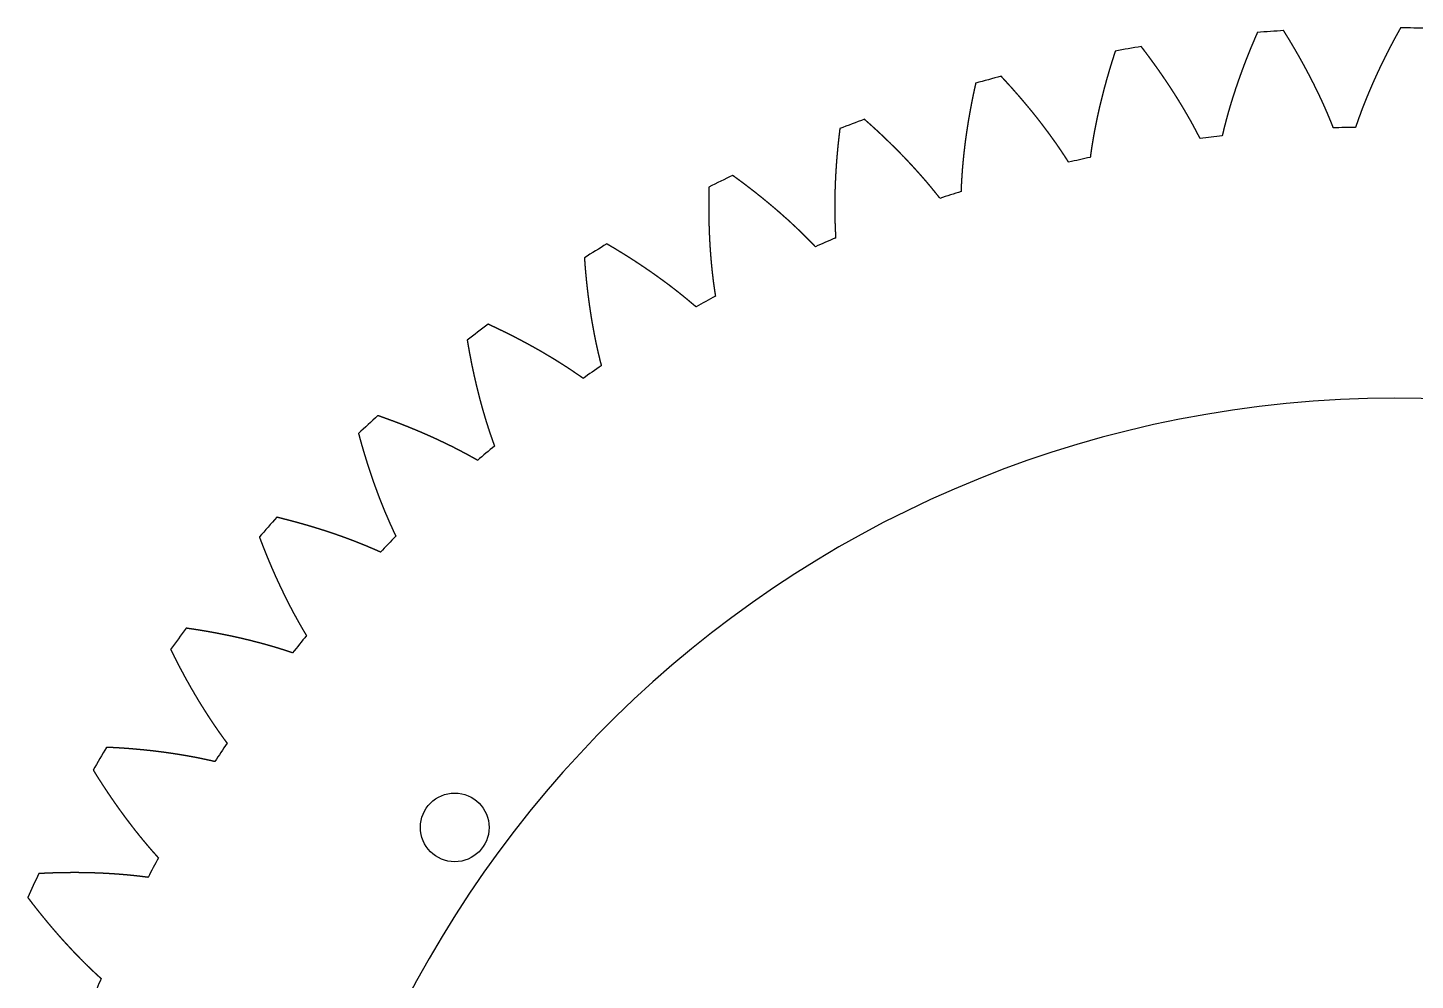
# Model space of a CAD drawing. Header units: millimetres. Extents: x 152 to 351, y -137 to 85.
# Drawn here: x 157.7 to 220.4, y -60.6 to -17.6 of the extents above; entities that cross this region are included whole.
import ezdxf

# ---------------------------------------------------------------- set-up
doc = ezdxf.new("R2010")
doc.units = ezdxf.units.MM
doc.header["$MEASUREMENT"] = 0

msp = doc.modelspace()

# ---------------------------------------------------------------- linework, layer by layer
msp.add_circle((176.989, -53.705), 1.55)
for centre, radius, start, end in [((218.703, -84.564), 67, 93.6454, 94.66229), ((218.703, -84.564), 67, 88.10694, 89.12383), ((218.703, -84.564), 67, 99.18386, 100.20075), ((218.703, -84.564), 67, 104.72233, 105.73921), ((218.703, -84.564), 67, 110.26079, 111.27768), ((218.703, -84.564), 62.5, 96.46467, 97.38148), ((218.703, -84.564), 62.5, 90.92621, 91.84302), ((218.703, -84.564), 62.5, 102.00313, 102.91995), ((218.703, -84.564), 67, 115.79925, 116.81614), ((218.703, -84.564), 62.5, 107.54159, 108.45841), ((218.703, -84.564), 67, 121.33771, 122.3546), ((218.703, -84.564), 62.5, 113.08006, 113.99687), ((218.703, -84.564), 62.5, 118.61852, 119.53533), ((218.703, -84.564), 67, 126.87617, 127.89306), ((218.703, -84.564), 62.5, 124.15698, 125.07379), ((219.462, -84.564), 50.25, 8.40954, 180), ((218.703, -84.564), 67, 132.41463, 133.43152), ((218.703, -84.564), 62.5, 129.69544, 130.61225), ((218.703, -84.564), 67, 137.95309, 138.96998), ((218.703, -84.564), 62.5, 135.2339, 136.15072), ((218.703, -84.564), 67, 143.49156, 144.50844), ((218.703, -84.564), 62.5, 140.77236, 141.68918), ((218.703, -84.564), 67, 149.03002, 150.04691), ((218.703, -84.564), 62.5, 146.31082, 147.22764), ((218.703, -84.564), 62.5, 151.84929, 152.7661), ((218.703, -84.564), 67, 154.56848, 155.58537), ((218.703, -84.564), 62.5, 157.38775, 158.30456)]:
    msp.add_arc(centre, radius, start, end)
for points in [[(213.257, -17.785), (213.248, -17.806), (213.23, -17.847), (213.203, -17.909), (213.167, -17.991), (213.123, -18.094), (213.079, -18.197), (213.035, -18.3), (212.992, -18.403), (212.95, -18.507), (212.907, -18.61), (212.865, -18.713), (212.824, -18.817), (212.783, -18.92), (212.743, -19.023), (212.703, -19.127), (212.663, -19.231), (212.624, -19.334), (212.585, -19.438), (212.547, -19.542), (212.509, -19.645), (212.471, -19.749), (212.434, -19.853), (212.398, -19.957), (212.362, -20.061), (212.326, -20.165), (212.291, -20.269), (212.256, -20.373), (212.222, -20.477), (212.188, -20.581), (212.155, -20.685), (212.122, -20.79), (212.09, -20.894), (212.058, -20.998), (212.026, -21.103), (211.996, -21.207), (211.965, -21.311), (211.935, -21.416), (211.906, -21.52), (211.877, -21.625), (211.849, -21.729), (211.821, -21.834), (211.794, -21.938), (211.767, -22.043), (211.741, -22.147), (211.715, -22.252), (211.695, -22.335), (211.681, -22.398), (211.671, -22.44), (211.666, -22.461)], [(216.693, -22.096), (216.685, -22.076), (216.669, -22.036), (216.645, -21.976), (216.613, -21.896), (216.573, -21.796), (216.532, -21.697), (216.49, -21.597), (216.448, -21.497), (216.406, -21.398), (216.363, -21.299), (216.319, -21.2), (216.275, -21.101), (216.23, -21.002), (216.185, -20.903), (216.14, -20.804), (216.094, -20.705), (216.047, -20.607), (216, -20.508), (215.952, -20.41), (215.904, -20.311), (215.856, -20.213), (215.807, -20.115), (215.758, -20.017), (215.708, -19.919), (215.658, -19.822), (215.607, -19.724), (215.556, -19.626), (215.504, -19.529), (215.452, -19.432), (215.4, -19.334), (215.347, -19.237), (215.293, -19.14), (215.239, -19.043), (215.185, -18.947), (215.131, -18.85), (215.076, -18.753), (215.02, -18.657), (214.964, -18.561), (214.908, -18.465), (214.851, -18.368), (214.794, -18.272), (214.737, -18.177), (214.679, -18.081), (214.62, -17.985), (214.562, -17.89), (214.514, -17.813), (214.479, -17.756), (214.455, -17.718), (214.443, -17.699)], [(219.727, -17.571), (219.716, -17.591), (219.694, -17.63), (219.661, -17.689), (219.618, -17.768), (219.564, -17.866), (219.51, -17.964), (219.457, -18.063), (219.404, -18.161), (219.352, -18.26), (219.3, -18.358), (219.248, -18.457), (219.197, -18.556), (219.146, -18.655), (219.096, -18.754), (219.046, -18.853), (218.997, -18.953), (218.948, -19.052), (218.899, -19.151), (218.851, -19.251), (218.803, -19.351), (218.756, -19.45), (218.709, -19.55), (218.663, -19.65), (218.617, -19.75), (218.571, -19.85), (218.526, -19.95), (218.481, -20.051), (218.437, -20.151), (218.394, -20.251), (218.35, -20.352), (218.308, -20.452), (218.266, -20.553), (218.224, -20.654), (218.182, -20.754), (218.142, -20.855), (218.101, -20.956), (218.062, -21.057), (218.022, -21.158), (217.984, -21.26), (217.945, -21.361), (217.908, -21.462), (217.87, -21.564), (217.834, -21.665), (217.798, -21.767), (217.762, -21.868), (217.734, -21.95), (217.713, -22.011), (217.699, -22.051), (217.692, -22.072)], [(206.837, -18.623), (206.83, -18.644), (206.816, -18.687), (206.795, -18.751), (206.768, -18.836), (206.733, -18.943), (206.7, -19.05), (206.666, -19.157), (206.633, -19.263), (206.601, -19.37), (206.569, -19.477), (206.537, -19.584), (206.506, -19.691), (206.475, -19.798), (206.445, -19.905), (206.415, -20.012), (206.386, -20.119), (206.356, -20.225), (206.328, -20.332), (206.3, -20.439), (206.272, -20.546), (206.245, -20.653), (206.218, -20.76), (206.192, -20.867), (206.166, -20.974), (206.14, -21.081), (206.115, -21.188), (206.091, -21.295), (206.067, -21.402), (206.043, -21.509), (206.02, -21.616), (205.998, -21.723), (205.976, -21.829), (205.954, -21.936), (205.933, -22.043), (205.912, -22.15), (205.892, -22.257), (205.872, -22.364), (205.853, -22.47), (205.835, -22.577), (205.817, -22.684), (205.799, -22.791), (205.782, -22.897), (205.765, -23.004), (205.749, -23.11), (205.734, -23.217), (205.722, -23.302), (205.713, -23.366), (205.708, -23.409), (205.705, -23.43)], [(210.673, -22.582), (210.663, -22.562), (210.644, -22.524), (210.614, -22.467), (210.575, -22.39), (210.525, -22.295), (210.475, -22.2), (210.424, -22.104), (210.372, -22.009), (210.32, -21.915), (210.268, -21.82), (210.215, -21.725), (210.161, -21.631), (210.107, -21.537), (210.053, -21.443), (209.998, -21.349), (209.943, -21.255), (209.887, -21.161), (209.83, -21.068), (209.774, -20.975), (209.716, -20.881), (209.659, -20.788), (209.6, -20.696), (209.542, -20.603), (209.483, -20.51), (209.423, -20.418), (209.363, -20.325), (209.303, -20.233), (209.242, -20.141), (209.181, -20.049), (209.119, -19.958), (209.057, -19.866), (208.995, -19.775), (208.932, -19.684), (208.869, -19.593), (208.805, -19.502), (208.741, -19.411), (208.676, -19.32), (208.611, -19.23), (208.546, -19.139), (208.48, -19.049), (208.414, -18.959), (208.348, -18.869), (208.281, -18.78), (208.214, -18.69), (208.146, -18.601), (208.092, -18.529), (208.051, -18.476), (208.023, -18.44), (208.009, -18.422)], [(204.728, -23.646), (204.717, -23.628), (204.694, -23.591), (204.659, -23.537), (204.612, -23.465), (204.553, -23.375), (204.494, -23.285), (204.434, -23.195), (204.374, -23.106), (204.313, -23.016), (204.251, -22.927), (204.19, -22.838), (204.127, -22.749), (204.064, -22.661), (204.001, -22.572), (203.937, -22.484), (203.873, -22.396), (203.809, -22.308), (203.744, -22.221), (203.678, -22.133), (203.612, -22.046), (203.546, -21.959), (203.479, -21.872), (203.411, -21.786), (203.344, -21.699), (203.276, -21.613), (203.207, -21.527), (203.138, -21.441), (203.069, -21.355), (202.999, -21.27), (202.929, -21.184), (202.858, -21.099), (202.787, -21.014), (202.716, -20.93), (202.644, -20.845), (202.572, -20.761), (202.499, -20.676), (202.426, -20.592), (202.353, -20.509), (202.279, -20.425), (202.205, -20.342), (202.131, -20.258), (202.056, -20.175), (201.98, -20.093), (201.905, -20.01), (201.829, -19.928), (201.768, -19.862), (201.722, -19.812), (201.691, -19.78), (201.676, -19.763)], [(200.528, -20.076), (200.523, -20.098), (200.514, -20.141), (200.499, -20.207), (200.48, -20.295), (200.456, -20.404), (200.433, -20.514), (200.41, -20.624), (200.387, -20.733), (200.365, -20.843), (200.344, -20.952), (200.323, -21.061), (200.302, -21.171), (200.282, -21.28), (200.262, -21.39), (200.242, -21.499), (200.223, -21.608), (200.205, -21.717), (200.186, -21.827), (200.169, -21.936), (200.152, -22.045), (200.135, -22.154), (200.118, -22.263), (200.102, -22.372), (200.087, -22.481), (200.072, -22.59), (200.057, -22.699), (200.043, -22.808), (200.03, -22.916), (200.017, -23.025), (200.004, -23.134), (199.992, -23.242), (199.98, -23.351), (199.969, -23.459), (199.958, -23.568), (199.948, -23.676), (199.938, -23.784), (199.929, -23.892), (199.92, -24), (199.912, -24.108), (199.904, -24.216), (199.897, -24.324), (199.891, -24.432), (199.884, -24.54), (199.879, -24.648), (199.874, -24.755), (199.87, -24.841), (199.868, -24.905), (199.866, -24.948), (199.865, -24.97)], [(198.914, -25.279), (198.901, -25.262), (198.875, -25.228), (198.835, -25.177), (198.781, -25.11), (198.714, -25.026), (198.646, -24.942), (198.578, -24.859), (198.509, -24.775), (198.44, -24.692), (198.37, -24.609), (198.3, -24.527), (198.229, -24.445), (198.158, -24.362), (198.087, -24.281), (198.015, -24.199), (197.942, -24.118), (197.87, -24.036), (197.796, -23.956), (197.723, -23.875), (197.649, -23.794), (197.574, -23.714), (197.499, -23.634), (197.424, -23.554), (197.348, -23.475), (197.272, -23.396), (197.196, -23.317), (197.119, -23.238), (197.041, -23.159), (196.964, -23.081), (196.885, -23.003), (196.807, -22.925), (196.728, -22.847), (196.649, -22.77), (196.569, -22.692), (196.489, -22.615), (196.409, -22.539), (196.328, -22.462), (196.247, -22.386), (196.166, -22.31), (196.084, -22.234), (196.002, -22.158), (195.919, -22.083), (195.836, -22.008), (195.753, -21.933), (195.669, -21.858), (195.602, -21.798), (195.552, -21.754), (195.518, -21.724), (195.501, -21.709)], [(194.389, -22.131), (194.386, -22.153), (194.381, -22.198), (194.373, -22.265), (194.362, -22.354), (194.349, -22.465), (194.336, -22.576), (194.324, -22.688), (194.312, -22.799), (194.301, -22.91), (194.29, -23.021), (194.28, -23.132), (194.269, -23.243), (194.26, -23.354), (194.251, -23.464), (194.242, -23.575), (194.233, -23.686), (194.225, -23.796), (194.218, -23.907), (194.211, -24.017), (194.204, -24.127), (194.198, -24.237), (194.192, -24.348), (194.187, -24.458), (194.182, -24.567), (194.178, -24.677), (194.174, -24.787), (194.17, -24.897), (194.167, -25.006), (194.165, -25.116), (194.163, -25.225), (194.161, -25.334), (194.16, -25.443), (194.159, -25.552), (194.159, -25.661), (194.159, -25.77), (194.16, -25.879), (194.161, -25.987), (194.163, -26.096), (194.165, -26.204), (194.168, -26.312), (194.171, -26.421), (194.175, -26.529), (194.179, -26.636), (194.184, -26.744), (194.189, -26.852), (194.194, -26.937), (194.198, -27.002), (194.2, -27.045), (194.202, -27.066)], [(193.285, -27.466), (193.27, -27.45), (193.24, -27.419), (193.196, -27.372), (193.136, -27.31), (193.061, -27.233), (192.985, -27.156), (192.909, -27.08), (192.833, -27.003), (192.756, -26.927), (192.679, -26.852), (192.601, -26.776), (192.523, -26.701), (192.444, -26.626), (192.365, -26.552), (192.285, -26.477), (192.206, -26.403), (192.125, -26.33), (192.044, -26.256), (191.963, -26.183), (191.882, -26.11), (191.8, -26.037), (191.718, -25.965), (191.635, -25.893), (191.552, -25.821), (191.469, -25.75), (191.385, -25.678), (191.301, -25.607), (191.216, -25.536), (191.131, -25.466), (191.046, -25.396), (190.96, -25.326), (190.874, -25.256), (190.788, -25.187), (190.701, -25.117), (190.614, -25.048), (190.527, -24.98), (190.439, -24.911), (190.351, -24.843), (190.262, -24.775), (190.174, -24.708), (190.085, -24.64), (189.995, -24.573), (189.905, -24.506), (189.815, -24.44), (189.725, -24.374), (189.652, -24.321), (189.598, -24.281), (189.561, -24.255), (189.543, -24.242)], [(188.477, -24.769), (188.477, -24.791), (188.475, -24.836), (188.474, -24.904), (188.471, -24.993), (188.469, -25.105), (188.467, -25.217), (188.466, -25.329), (188.465, -25.441), (188.465, -25.553), (188.464, -25.664), (188.465, -25.776), (188.465, -25.887), (188.466, -25.998), (188.468, -26.11), (188.47, -26.221), (188.472, -26.331), (188.475, -26.442), (188.478, -26.553), (188.482, -26.663), (188.486, -26.774), (188.49, -26.884), (188.495, -26.994), (188.5, -27.104), (188.506, -27.214), (188.512, -27.324), (188.519, -27.434), (188.526, -27.543), (188.534, -27.652), (188.542, -27.761), (188.55, -27.871), (188.559, -27.979), (188.568, -28.088), (188.578, -28.197), (188.589, -28.305), (188.599, -28.413), (188.611, -28.522), (188.622, -28.63), (188.634, -28.737), (188.647, -28.845), (188.66, -28.952), (188.674, -29.06), (188.688, -29.167), (188.703, -29.274), (188.718, -29.38), (188.734, -29.487), (188.747, -29.572), (188.757, -29.636), (188.763, -29.678), (188.767, -29.699)], [(187.893, -30.185), (187.877, -30.171), (187.844, -30.143), (187.795, -30.101), (187.73, -30.045), (187.648, -29.976), (187.565, -29.906), (187.482, -29.838), (187.398, -29.769), (187.314, -29.701), (187.23, -29.633), (187.145, -29.565), (187.06, -29.498), (186.975, -29.431), (186.889, -29.365), (186.803, -29.298), (186.716, -29.232), (186.629, -29.167), (186.541, -29.101), (186.454, -29.036), (186.366, -28.972), (186.277, -28.907), (186.188, -28.843), (186.099, -28.779), (186.009, -28.716), (185.919, -28.653), (185.829, -28.59), (185.738, -28.527), (185.647, -28.465), (185.556, -28.403), (185.464, -28.341), (185.372, -28.28), (185.28, -28.219), (185.187, -28.158), (185.094, -28.097), (185.001, -28.037), (184.908, -27.977), (184.814, -27.918), (184.719, -27.858), (184.625, -27.799), (184.53, -27.741), (184.435, -27.682), (184.339, -27.624), (184.244, -27.566), (184.147, -27.509), (184.051, -27.451), (183.974, -27.406), (183.916, -27.372), (183.877, -27.349), (183.857, -27.338)], [(182.847, -27.965), (182.849, -27.988), (182.852, -28.032), (182.857, -28.1), (182.863, -28.189), (182.872, -28.301), (182.881, -28.413), (182.89, -28.524), (182.9, -28.635), (182.91, -28.747), (182.921, -28.858), (182.932, -28.969), (182.943, -29.079), (182.955, -29.19), (182.967, -29.301), (182.98, -29.411), (182.993, -29.521), (183.006, -29.631), (183.02, -29.741), (183.035, -29.85), (183.049, -29.96), (183.064, -30.069), (183.08, -30.178), (183.096, -30.287), (183.112, -30.396), (183.129, -30.505), (183.146, -30.613), (183.164, -30.722), (183.182, -30.83), (183.2, -30.938), (183.219, -31.045), (183.239, -31.153), (183.258, -31.26), (183.279, -31.367), (183.299, -31.474), (183.321, -31.581), (183.342, -31.688), (183.364, -31.794), (183.387, -31.9), (183.41, -32.006), (183.433, -32.111), (183.457, -32.217), (183.482, -32.322), (183.507, -32.427), (183.532, -32.532), (183.558, -32.636), (183.579, -32.72), (183.595, -32.782), (183.606, -32.824), (183.611, -32.845)], [(182.788, -33.413), (182.771, -33.4), (182.736, -33.375), (182.683, -33.338), (182.613, -33.289), (182.524, -33.228), (182.435, -33.167), (182.346, -33.106), (182.256, -33.046), (182.166, -32.986), (182.076, -32.927), (181.985, -32.868), (181.893, -32.809), (181.802, -32.751), (181.71, -32.693), (181.618, -32.635), (181.525, -32.578), (181.432, -32.521), (181.339, -32.464), (181.245, -32.408), (181.151, -32.352), (181.057, -32.297), (180.962, -32.241), (180.867, -32.186), (180.772, -32.132), (180.676, -32.078), (180.58, -32.024), (180.484, -31.97), (180.387, -31.917), (180.291, -31.864), (180.193, -31.812), (180.096, -31.759), (179.998, -31.707), (179.9, -31.656), (179.802, -31.605), (179.703, -31.554), (179.604, -31.503), (179.505, -31.453), (179.405, -31.403), (179.305, -31.353), (179.205, -31.304), (179.105, -31.255), (179.004, -31.206), (178.903, -31.158), (178.802, -31.11), (178.701, -31.062), (178.619, -31.024), (178.558, -30.996), (178.517, -30.977), (178.497, -30.968)], [(177.552, -31.69), (177.556, -31.712), (177.563, -31.756), (177.574, -31.823), (177.59, -31.911), (177.609, -32.022), (177.629, -32.132), (177.649, -32.242), (177.669, -32.352), (177.69, -32.462), (177.712, -32.571), (177.733, -32.681), (177.755, -32.79), (177.778, -32.899), (177.801, -33.007), (177.824, -33.116), (177.847, -33.224), (177.871, -33.333), (177.896, -33.441), (177.92, -33.548), (177.946, -33.656), (177.971, -33.763), (177.997, -33.87), (178.024, -33.977), (178.05, -34.084), (178.077, -34.191), (178.105, -34.297), (178.133, -34.403), (178.162, -34.509), (178.19, -34.614), (178.22, -34.72), (178.249, -34.825), (178.279, -34.93), (178.31, -35.035), (178.341, -35.139), (178.372, -35.243), (178.404, -35.347), (178.436, -35.451), (178.469, -35.554), (178.502, -35.657), (178.536, -35.76), (178.57, -35.863), (178.604, -35.965), (178.639, -36.067), (178.675, -36.169), (178.71, -36.271), (178.739, -36.352), (178.761, -36.412), (178.776, -36.453), (178.784, -36.473)], [(178.019, -37.118), (178.001, -37.107), (177.963, -37.086), (177.907, -37.054), (177.832, -37.012), (177.738, -36.959), (177.644, -36.907), (177.549, -36.855), (177.454, -36.804), (177.359, -36.753), (177.263, -36.703), (177.167, -36.653), (177.07, -36.603), (176.973, -36.554), (176.876, -36.505), (176.779, -36.457), (176.681, -36.409), (176.583, -36.361), (176.485, -36.314), (176.386, -36.267), (176.287, -36.22), (176.188, -36.174), (176.088, -36.128), (175.989, -36.083), (175.888, -36.037), (175.788, -35.993), (175.687, -35.948), (175.586, -35.904), (175.485, -35.861), (175.384, -35.817), (175.282, -35.775), (175.18, -35.732), (175.077, -35.69), (174.975, -35.648), (174.872, -35.606), (174.769, -35.565), (174.665, -35.524), (174.562, -35.484), (174.458, -35.444), (174.354, -35.404), (174.249, -35.365), (174.145, -35.326), (174.04, -35.287), (173.935, -35.249), (173.829, -35.211), (173.724, -35.173), (173.639, -35.143), (173.576, -35.121), (173.533, -35.106), (173.512, -35.099)], [(172.641, -35.908), (172.647, -35.93), (172.659, -35.973), (172.676, -36.039), (172.7, -36.125), (172.73, -36.233), (172.76, -36.341), (172.791, -36.449), (172.822, -36.556), (172.853, -36.663), (172.885, -36.77), (172.917, -36.877), (172.95, -36.983), (172.982, -37.09), (173.016, -37.196), (173.049, -37.302), (173.083, -37.407), (173.117, -37.513), (173.152, -37.618), (173.187, -37.723), (173.223, -37.827), (173.258, -37.932), (173.295, -38.036), (173.331, -38.14), (173.368, -38.243), (173.405, -38.347), (173.443, -38.45), (173.481, -38.553), (173.52, -38.655), (173.559, -38.758), (173.598, -38.86), (173.638, -38.962), (173.678, -39.063), (173.718, -39.164), (173.759, -39.265), (173.8, -39.366), (173.842, -39.466), (173.884, -39.566), (173.927, -39.666), (173.97, -39.766), (174.013, -39.865), (174.057, -39.964), (174.101, -40.062), (174.146, -40.161), (174.191, -40.258), (174.236, -40.356), (174.273, -40.434), (174.301, -40.492), (174.319, -40.531), (174.329, -40.55)], [(173.63, -41.266), (173.61, -41.257), (173.571, -41.239), (173.512, -41.213), (173.434, -41.178), (173.335, -41.135), (173.236, -41.092), (173.137, -41.05), (173.037, -41.008), (172.937, -40.967), (172.837, -40.926), (172.737, -40.885), (172.636, -40.845), (172.535, -40.806), (172.433, -40.766), (172.332, -40.728), (172.23, -40.689), (172.128, -40.651), (172.025, -40.613), (171.922, -40.576), (171.819, -40.539), (171.716, -40.503), (171.613, -40.467), (171.509, -40.431), (171.405, -40.396), (171.301, -40.361), (171.196, -40.327), (171.091, -40.293), (170.986, -40.259), (170.881, -40.226), (170.776, -40.193), (170.67, -40.161), (170.564, -40.128), (170.458, -40.097), (170.352, -40.065), (170.245, -40.034), (170.138, -40.004), (170.031, -39.973), (169.924, -39.943), (169.816, -39.914), (169.709, -39.885), (169.601, -39.856), (169.493, -39.828), (169.384, -39.8), (169.276, -39.772), (169.167, -39.745), (169.08, -39.723), (169.014, -39.707), (168.971, -39.696), (168.949, -39.691)], [(168.16, -40.581), (168.168, -40.602), (168.184, -40.644), (168.208, -40.707), (168.24, -40.791), (168.28, -40.896), (168.32, -41), (168.361, -41.104), (168.403, -41.208), (168.444, -41.312), (168.486, -41.415), (168.528, -41.519), (168.571, -41.621), (168.614, -41.724), (168.657, -41.826), (168.701, -41.928), (168.745, -42.03), (168.789, -42.132), (168.834, -42.233), (168.879, -42.334), (168.924, -42.435), (168.97, -42.535), (169.016, -42.636), (169.062, -42.735), (169.109, -42.835), (169.156, -42.934), (169.204, -43.033), (169.252, -43.132), (169.3, -43.23), (169.349, -43.329), (169.397, -43.426), (169.447, -43.524), (169.496, -43.621), (169.547, -43.718), (169.597, -43.814), (169.648, -43.911), (169.699, -44.007), (169.751, -44.102), (169.803, -44.197), (169.855, -44.292), (169.908, -44.387), (169.961, -44.481), (170.014, -44.575), (170.068, -44.668), (170.122, -44.761), (170.177, -44.854), (170.221, -44.928), (170.254, -44.983), (170.277, -45.02), (170.288, -45.038)], [(169.662, -45.818), (169.641, -45.811), (169.601, -45.797), (169.539, -45.777), (169.458, -45.75), (169.355, -45.716), (169.253, -45.683), (169.15, -45.651), (169.047, -45.619), (168.943, -45.587), (168.84, -45.556), (168.736, -45.526), (168.631, -45.496), (168.527, -45.466), (168.422, -45.436), (168.317, -45.408), (168.212, -45.379), (168.107, -45.351), (168.001, -45.324), (167.895, -45.297), (167.789, -45.27), (167.683, -45.244), (167.577, -45.218), (167.47, -45.192), (167.363, -45.167), (167.256, -45.143), (167.148, -45.119), (167.041, -45.095), (166.933, -45.071), (166.825, -45.048), (166.717, -45.026), (166.609, -45.004), (166.5, -44.982), (166.391, -44.961), (166.283, -44.94), (166.173, -44.919), (166.064, -44.899), (165.955, -44.879), (165.845, -44.86), (165.735, -44.841), (165.625, -44.822), (165.515, -44.804), (165.405, -44.786), (165.294, -44.768), (165.183, -44.751), (165.073, -44.735), (164.984, -44.722), (164.917, -44.712), (164.873, -44.706), (164.85, -44.702)], [(164.151, -45.664), (164.161, -45.685), (164.181, -45.725), (164.211, -45.785), (164.251, -45.866), (164.301, -45.966), (164.351, -46.066), (164.402, -46.166), (164.453, -46.265), (164.504, -46.365), (164.556, -46.463), (164.608, -46.562), (164.661, -46.66), (164.713, -46.758), (164.766, -46.856), (164.819, -46.953), (164.873, -47.051), (164.927, -47.147), (164.981, -47.244), (165.036, -47.34), (165.091, -47.436), (165.146, -47.531), (165.201, -47.627), (165.257, -47.722), (165.313, -47.816), (165.37, -47.911), (165.427, -48.005), (165.484, -48.098), (165.541, -48.191), (165.599, -48.284), (165.657, -48.377), (165.716, -48.469), (165.775, -48.561), (165.834, -48.653), (165.893, -48.744), (165.953, -48.835), (166.013, -48.925), (166.074, -49.016), (166.135, -49.105), (166.196, -49.195), (166.258, -49.284), (166.32, -49.372), (166.382, -49.461), (166.445, -49.548), (166.508, -49.636), (166.571, -49.723), (166.622, -49.792), (166.661, -49.844), (166.686, -49.878), (166.699, -49.896)], [(166.151, -50.732), (166.13, -50.727), (166.088, -50.717), (166.025, -50.703), (165.942, -50.684), (165.836, -50.66), (165.731, -50.638), (165.626, -50.615), (165.52, -50.593), (165.414, -50.572), (165.308, -50.551), (165.201, -50.53), (165.095, -50.51), (164.988, -50.491), (164.881, -50.472), (164.774, -50.453), (164.666, -50.435), (164.559, -50.418), (164.451, -50.4), (164.343, -50.384), (164.235, -50.367), (164.126, -50.351), (164.018, -50.336), (163.909, -50.321), (163.8, -50.306), (163.691, -50.292), (163.582, -50.278), (163.473, -50.265), (163.363, -50.252), (163.254, -50.24), (163.144, -50.228), (163.034, -50.216), (162.924, -50.205), (162.813, -50.194), (162.703, -50.184), (162.592, -50.174), (162.482, -50.164), (162.371, -50.155), (162.26, -50.146), (162.149, -50.138), (162.037, -50.13), (161.926, -50.123), (161.814, -50.116), (161.703, -50.109), (161.591, -50.103), (161.479, -50.097), (161.389, -50.092), (161.322, -50.089), (161.277, -50.087), (161.255, -50.086)], [(160.652, -51.111), (160.663, -51.13), (160.687, -51.168), (160.723, -51.226), (160.77, -51.302), (160.83, -51.397), (160.889, -51.492), (160.95, -51.586), (161.01, -51.68), (161.071, -51.774), (161.132, -51.867), (161.193, -51.96), (161.255, -52.053), (161.316, -52.146), (161.379, -52.238), (161.441, -52.329), (161.504, -52.421), (161.567, -52.512), (161.63, -52.603), (161.694, -52.693), (161.758, -52.784), (161.822, -52.873), (161.886, -52.963), (161.951, -53.052), (162.016, -53.141), (162.081, -53.229), (162.147, -53.317), (162.213, -53.405), (162.279, -53.492), (162.346, -53.579), (162.412, -53.666), (162.48, -53.752), (162.547, -53.838), (162.615, -53.923), (162.683, -54.008), (162.751, -54.093), (162.82, -54.177), (162.889, -54.261), (162.958, -54.344), (163.028, -54.427), (163.098, -54.51), (163.168, -54.592), (163.238, -54.674), (163.309, -54.755), (163.38, -54.836), (163.452, -54.917), (163.509, -54.981), (163.553, -55.029), (163.581, -55.061), (163.596, -55.077)], [(163.131, -55.962), (163.11, -55.959), (163.067, -55.953), (163.003, -55.945), (162.918, -55.934), (162.811, -55.921), (162.704, -55.908), (162.597, -55.896), (162.489, -55.885), (162.382, -55.874), (162.274, -55.863), (162.166, -55.853), (162.058, -55.843), (161.95, -55.834), (161.842, -55.826), (161.733, -55.817), (161.625, -55.81), (161.516, -55.803), (161.407, -55.796), (161.298, -55.79), (161.189, -55.784), (161.079, -55.778), (160.97, -55.773), (160.86, -55.769), (160.75, -55.765), (160.64, -55.761), (160.53, -55.758), (160.42, -55.756), (160.31, -55.753), (160.2, -55.752), (160.089, -55.75), (159.979, -55.749), (159.868, -55.749), (159.757, -55.749), (159.646, -55.749), (159.535, -55.75), (159.424, -55.751), (159.313, -55.753), (159.202, -55.755), (159.09, -55.757), (158.979, -55.76), (158.867, -55.763), (158.755, -55.767), (158.643, -55.771), (158.531, -55.776), (158.419, -55.78), (158.33, -55.785), (158.262, -55.788), (158.218, -55.79), (158.195, -55.792)], [(157.694, -56.87), (157.708, -56.888), (157.735, -56.924), (157.776, -56.977), (157.83, -57.049), (157.899, -57.137), (157.967, -57.226), (158.036, -57.314), (158.106, -57.402), (158.175, -57.489), (158.245, -57.576), (158.315, -57.663), (158.385, -57.749), (158.456, -57.835), (158.526, -57.921), (158.597, -58.007), (158.669, -58.092), (158.74, -58.176), (158.812, -58.26), (158.884, -58.344), (158.956, -58.428), (159.029, -58.511), (159.101, -58.594), (159.175, -58.676), (159.248, -58.758), (159.321, -58.84), (159.395, -58.921), (159.469, -59.002), (159.544, -59.083), (159.618, -59.163), (159.693, -59.243), (159.768, -59.322), (159.844, -59.401), (159.919, -59.479), (159.995, -59.557), (160.072, -59.635), (160.148, -59.712), (160.225, -59.789), (160.302, -59.866), (160.379, -59.942), (160.457, -60.017), (160.534, -60.092), (160.613, -60.167), (160.691, -60.241), (160.77, -60.315), (160.849, -60.388), (160.912, -60.446), (160.96, -60.489), (160.991, -60.518), (161.007, -60.533)]]:
    msp.add_open_spline(points, degree=5)

doc.saveas('drawing.dxf')
